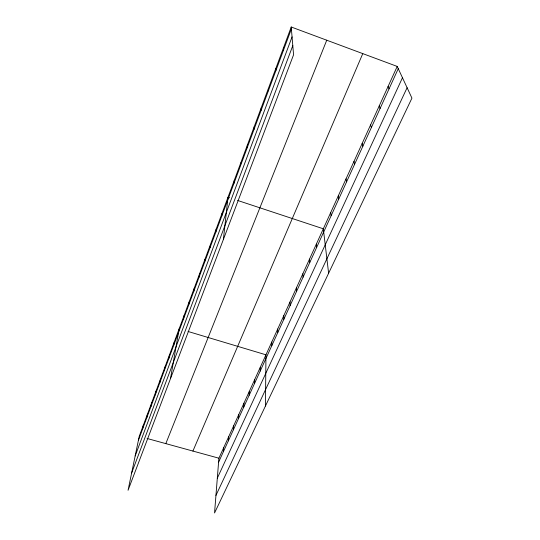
<?xml version="1.0" encoding="UTF-8"?>
<svg xmlns="http://www.w3.org/2000/svg" width="540" height="540" viewBox="0 0 540 540"><rect width="100%" height="100%" fill="white"/><g stroke="black" fill="none" stroke-linecap="round" stroke-linejoin="round"><path stroke-width="0.81" d="M265.437 406.026L265.964 354.814L188.042 331.472M268.367 90.869L268.394 88.472M260.206 371.068L260.28 367.301M254.61 383.319L254.725 379.519M261.117 110.363L261.205 107.845M249.136 395.314L249.284 391.473M243.776 407.052L243.952 403.178M254.063 129.323L254.205 126.691M238.532 418.547L238.741 414.639M233.388 429.806L233.631 425.871M228.359 440.836L228.623 436.867M247.199 147.785L247.388 145.037M223.425 451.636L223.715 447.647M397.211 66.427L218.909 458.204L214.542 513L411.939 98.125L397.211 66.427L291.222 27L139.232 436.327L128.061 490.28L293.571 54.783L291.222 27M240.516 165.746L240.759 162.905M234.009 183.249L234.293 180.306M223.398 239.416L227.995 197.269L229.601 197.795M221.67 216.425L222.041 213.314M215.818 232.166L216.223 228.974M210.101 247.523L210.546 244.262M204.525 262.514L205.004 259.187M199.085 277.155L199.597 273.76M193.766 291.458L194.306 288.002M188.568 305.424L189.142 301.914M183.492 319.079L184.093 315.509M170.492 378.628L179.159 328.806M173.671 345.472L174.326 341.807M168.925 358.236L169.607 354.524M164.281 370.717L164.983 366.971M159.739 382.934L160.461 379.148M155.297 394.889L156.04 391.068M150.944 406.593L151.706 402.739M146.678 418.055L147.461 414.167M142.506 429.28L143.303 425.358M138.416 440.269L291.384 28.971M135.169 455.956L292.059 36.902M131.652 472.939L292.795 45.65M165.821 443.624L326.74 40.21M192.915 451.069L362.772 53.615M218.592 462.22L398.257 68.681M217.316 478.163L402.469 77.74M215.946 495.41L407.106 87.73M147.076 438.48L218.909 458.204M237.6 200.441L323.318 228.791L328.617 273.233M388.085 86.474L389.043 88.864M379.208 105.975L380.086 108.493M370.575 124.949L371.371 127.575M362.171 143.411L362.887 146.151M353.99 161.386L354.632 164.234M346.025 178.895L346.599 181.838M338.263 195.953L338.769 198.99M330.696 212.578L331.135 215.703M316.332 244.141L316.656 247.415M309.515 259.126L309.785 262.467M302.852 273.753L303.075 277.162M296.352 288.05L296.521 291.519M283.392 48.074L283.493 50.193M289.994 302.015L290.122 305.539M283.784 315.664L283.865 319.248M275.791 68.56L275.825 70.821M277.709 329.009L277.749 332.64M271.775 342.056L271.775 345.735"/></g></svg>
